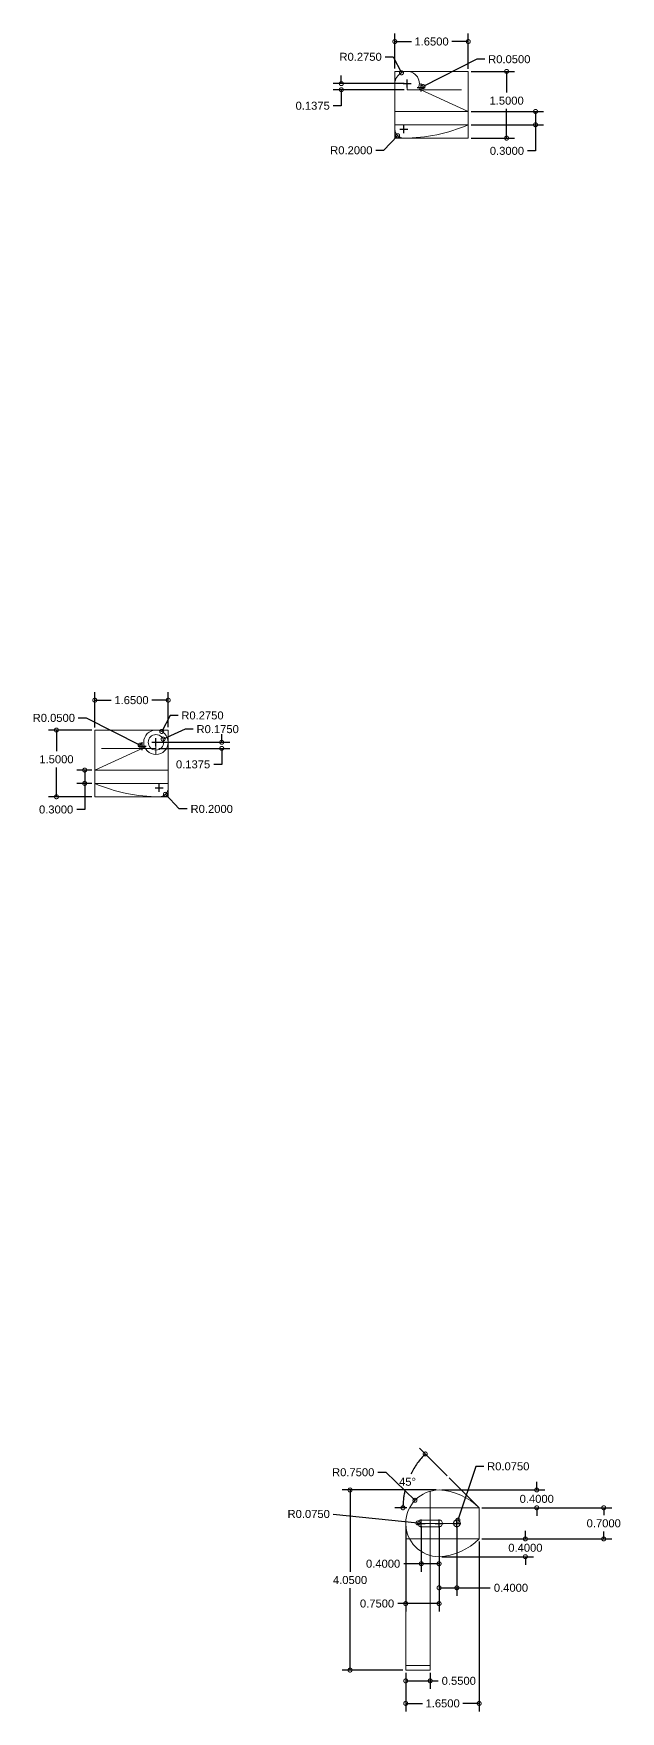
# Model space of a CAD drawing. Header units: centimetres. Extents: x -26 to 72, y -43 to 60.
# Drawn here: x 4.96 to 18.15, y 22.66 to 60.4 of the extents above; entities that cross this region are included whole.
import ezdxf

# ---------------------------------------------------------------- set-up
doc = ezdxf.new("R2010")
doc.units = ezdxf.units.CM
doc.header["$MEASUREMENT"] = 0
doc.linetypes.add('ACAD_ISO02W100', pattern=[15, 12, -3])
for name, color, linetype, lineweight in [('cuerpo', 7, 'Continuous', 15), ('guecos', 90, 'Continuous', 9), ('lineas', 253, 'ACAD_ISO02W100', 15), ('medidas', 30, 'ACAD_ISO02W100', 18), ('sensores', 220, 'ACAD_ISO02W100', 15)]:
    doc.layers.add(name, color=color, linetype=linetype, lineweight=lineweight)
doc.styles.get("Standard").update_dxf_attribs({"font": 'arial.ttf'})
doc.dimstyles.get("Standard").update_dxf_attribs({"dimtxt": 0.18, "dimasz": 0.18, "dimexe": 0.18, "dimexo": 0.0625, "dimgap": 0.09, "dimtad": 0, "dimtih": 1, "dimtoh": 1, "dimdec": 4, "dimzin": 0, "dimdsep": 46, "dimtxsty": 'Standard', "dimblk": 'DOTSMALL', "dimcen": 0.09, "dimadec": 0, "dimazin": 0, "dimtfac": 1, "dimtdec": 4, "dimtofl": 0, "dimtmove": 0, "dimatfit": 3, "dimfxl": 1, "dimtolj": 1, "dimtzin": 0, "dimarcsym": 0})

# ---------------------------------------------------------------- blocks, each defined once
blk = doc.blocks.new('_DotSmall')
at = {"color": 0, "linetype": 'ByBlock', "const_width": 0.5}
blk.add_lwpolyline([(-0.0625, 0, 1), (0.0625, 0, 1)], format="xyb", close=True, dxfattribs=at)
blk = doc.blocks.new('*D32')
at = {"layer": 'Defpoints', "color": 0, "transparency": 16777216}
for p in [(14.975, 27.242), (14.975, 26.542), (17.776, 26.542)]:
    blk.add_point(p, dxfattribs=at)
at = {"layer": 'medidas', "color": 0, "lineweight": -2, "transparency": 16777216}
for p, q in [((15.037, 27.242), (17.956, 27.242)), ((17.776, 27.242), (17.776, 27.074)), ((15.037, 26.542), (17.956, 26.542)), ((17.776, 26.542), (17.776, 26.71))]:
    blk.add_line(p, q, dxfattribs=at)
at = {"layer": 'medidas', "color": 0, "lineweight": -2, "transparency": 16777216, "xscale": 0.18, "yscale": 0.18, "zscale": 0.18}
for p, rotation in [((17.776, 27.242), 90), ((17.776, 26.542), 270)]:
    blk.add_blockref('_DotSmall', p, dxfattribs=dict(at, rotation=rotation))
at = {"layer": 'medidas', "color": 0, "transparency": 16777216, "insert": (17.776, 26.892), "char_height": 0.18, "attachment_point": 5}
blk.add_mtext('\\A1;0.7000', dxfattribs=at)
blk = doc.blocks.new('*D35')
at = {"layer": 'Defpoints', "color": 0, "transparency": 16777216}
for p in [(14.975, 26.542), (13.325, 23.592), (14.975, 22.842)]:
    blk.add_point(p, dxfattribs=at)
at = {"layer": 'medidas', "color": 0, "lineweight": -2, "transparency": 16777216}
for p, q in [((14.975, 26.48), (14.975, 22.662)), ((13.325, 23.53), (13.325, 22.662)), ((13.325, 22.842), (13.7, 22.842)), ((14.975, 22.842), (14.61, 22.842))]:
    blk.add_line(p, q, dxfattribs=at)
at = {"layer": 'medidas', "color": 0, "lineweight": -2, "transparency": 16777216, "xscale": 0.18, "yscale": 0.18, "zscale": 0.18, "rotation": 180}
blk.add_blockref('_DotSmall', (13.325, 22.842), dxfattribs=at)
at = {"layer": 'medidas', "color": 0, "lineweight": -2, "transparency": 16777216, "xscale": 0.18, "yscale": 0.18, "zscale": 0.18}
blk.add_blockref('_DotSmall', (14.975, 22.842), dxfattribs=at)
at = {"layer": 'medidas', "color": 0, "transparency": 16777216, "insert": (14.155, 22.842), "char_height": 0.18, "attachment_point": 5}
blk.add_mtext('\\A1;1.6500', dxfattribs=at)
blk = doc.blocks.new('*D36')
at = {"layer": 'Defpoints', "color": 0, "transparency": 16777216}
for p in [(12.074, 27.642), (14.075, 27.642), (13.325, 23.592)]:
    blk.add_point(p, dxfattribs=at)
at = {"layer": 'medidas', "color": 0, "lineweight": -2, "transparency": 16777216}
for p, q in [((14.012, 27.642), (11.894, 27.642)), ((12.074, 27.642), (12.074, 25.799)), ((12.074, 23.592), (12.074, 25.435)), ((13.262, 23.592), (11.894, 23.592))]:
    blk.add_line(p, q, dxfattribs=at)
at = {"layer": 'medidas', "color": 0, "lineweight": -2, "transparency": 16777216, "xscale": 0.18, "yscale": 0.18, "zscale": 0.18}
for p, rotation in [((12.074, 27.642), 90), ((12.074, 23.592), 270)]:
    blk.add_blockref('_DotSmall', p, dxfattribs=dict(at, rotation=rotation))
at = {"layer": 'medidas', "color": 0, "transparency": 16777216, "insert": (12.074, 25.617), "char_height": 0.18, "attachment_point": 5}
blk.add_mtext('\\A1;4.0500', dxfattribs=at)
blk = doc.blocks.new('*D33')
at = {"layer": 'Defpoints', "color": 0, "transparency": 16777216}
for p in [(14.975, 26.542), (16.015, 26.542), (14.075, 26.142)]:
    blk.add_point(p, dxfattribs=at)
at = {"layer": 'medidas', "color": 0, "lineweight": -2, "transparency": 16777216}
for p, q in [((15.037, 26.542), (16.195, 26.542)), ((16.015, 26.542), (16.015, 26.722)), ((14.137, 26.142), (16.195, 26.142)), ((16.015, 26.142), (16.015, 25.962))]:
    blk.add_line(p, q, dxfattribs=at)
at = {"layer": 'medidas', "color": 0, "lineweight": -2, "transparency": 16777216, "xscale": 0.18, "yscale": 0.18, "zscale": 0.18}
for p, rotation in [((16.015, 26.542), 270), ((16.015, 26.142), 90)]:
    blk.add_blockref('_DotSmall', p, dxfattribs=dict(at, rotation=rotation))
at = {"layer": 'medidas', "color": 0, "transparency": 16777216, "insert": (16.015, 26.342), "char_height": 0.18, "attachment_point": 5}
blk.add_mtext('\\A1;0.4000', dxfattribs=at)
blk = doc.blocks.new('*D34')
at = {"layer": 'Defpoints', "color": 0, "transparency": 16777216}
for p in [(14.075, 27.642), (14.975, 27.242), (16.27, 27.242)]:
    blk.add_point(p, dxfattribs=at)
at = {"layer": 'medidas', "color": 0, "lineweight": -2, "transparency": 16777216}
for p, q in [((14.137, 27.642), (16.45, 27.642)), ((16.27, 27.642), (16.27, 27.822)), ((15.037, 27.242), (16.45, 27.242)), ((16.27, 27.242), (16.27, 27.062))]:
    blk.add_line(p, q, dxfattribs=at)
at = {"layer": 'medidas', "color": 0, "lineweight": -2, "transparency": 16777216, "xscale": 0.18, "yscale": 0.18, "zscale": 0.18}
for p, rotation in [((16.27, 27.642), 270), ((16.27, 27.242), 90)]:
    blk.add_blockref('_DotSmall', p, dxfattribs=dict(at, rotation=rotation))
at = {"layer": 'medidas', "color": 0, "transparency": 16777216, "insert": (16.27, 27.442), "char_height": 0.18, "attachment_point": 5}
blk.add_mtext('\\A1;0.4000', dxfattribs=at)
blk = doc.blocks.new('*D37')
at = {"layer": 'Defpoints', "color": 0, "transparency": 16777216}
for p in [(13.533, 27.41), (14.075, 26.892)]:
    blk.add_point(p, dxfattribs=at)
at = {"layer": 'medidas', "color": 0, "lineweight": -2, "transparency": 16777216}
for p, q in [((12.695, 28.04), (12.875, 28.04)), ((12.875, 28.04), (13.533, 27.41)), ((13.985, 26.892), (14.165, 26.892)), ((14.075, 26.802), (14.075, 26.982))]:
    blk.add_line(p, q, dxfattribs=at)
at = {"layer": 'medidas', "color": 0, "lineweight": -2, "transparency": 16777216, "xscale": 0.18, "yscale": 0.18, "zscale": 0.18, "rotation": 316.2836446985887}
blk.add_blockref('_DotSmall', (13.533, 27.41), dxfattribs=at)
at = {"layer": 'medidas', "color": 0, "transparency": 16777216, "insert": (12.145, 28.04), "char_height": 0.18, "attachment_point": 5}
blk.add_mtext('\\A1;R0.7500', dxfattribs=at)
blk = doc.blocks.new('*D38')
at = {"layer": 'Defpoints', "color": 0, "transparency": 16777216}
for p in [(13.325, 23.592), (13.875, 23.592), (13.875, 23.35)]:
    blk.add_point(p, dxfattribs=at)
at = {"layer": 'medidas', "color": 0, "lineweight": -2, "transparency": 16777216}
for p, q in [((13.325, 23.53), (13.325, 23.17)), ((13.875, 23.53), (13.875, 23.17)), ((13.325, 23.35), (13.875, 23.35)), ((13.875, 23.35), (14.055, 23.35))]:
    blk.add_line(p, q, dxfattribs=at)
at = {"layer": 'medidas', "color": 0, "lineweight": -2, "transparency": 16777216, "xscale": 0.18, "yscale": 0.18, "zscale": 0.18, "rotation": 180}
blk.add_blockref('_DotSmall', (13.325, 23.35), dxfattribs=at)
at = {"layer": 'medidas', "color": 0, "lineweight": -2, "transparency": 16777216, "xscale": 0.18, "yscale": 0.18, "zscale": 0.18}
blk.add_blockref('_DotSmall', (13.875, 23.35), dxfattribs=at)
at = {"layer": 'medidas', "color": 0, "transparency": 16777216, "insert": (14.518, 23.35), "char_height": 0.18, "attachment_point": 5}
blk.add_mtext('\\A1;0.5500', dxfattribs=at)
blk = doc.blocks.new('*D39')
at = {"layer": 'Defpoints', "color": 0, "transparency": 16777216}
for p in [(13.325, 26.892), (14.075, 26.892), (13.325, 25.088)]:
    blk.add_point(p, dxfattribs=at)
at = {"layer": 'medidas', "color": 0, "lineweight": -2, "transparency": 16777216}
for p, q in [((13.325, 26.83), (13.325, 24.908)), ((14.075, 26.83), (14.075, 24.908)), ((13.325, 25.088), (13.145, 25.088)), ((14.075, 25.088), (13.325, 25.088))]:
    blk.add_line(p, q, dxfattribs=at)
at = {"layer": 'medidas', "color": 0, "lineweight": -2, "transparency": 16777216, "xscale": 0.18, "yscale": 0.18, "zscale": 0.18, "rotation": 180}
blk.add_blockref('_DotSmall', (13.325, 25.088), dxfattribs=at)
at = {"layer": 'medidas', "color": 0, "lineweight": -2, "transparency": 16777216, "xscale": 0.18, "yscale": 0.18, "zscale": 0.18}
blk.add_blockref('_DotSmall', (14.075, 25.088), dxfattribs=at)
at = {"layer": 'medidas', "color": 0, "transparency": 16777216, "insert": (12.681, 25.088), "char_height": 0.18, "attachment_point": 5}
blk.add_mtext('\\A1;0.7500', dxfattribs=at)
blk = doc.blocks.new('*D40')
at = {"layer": 'Defpoints', "color": 0, "transparency": 16777216}
for p in [(13.492, 28.098), (14.299, 27.918), (13.411, 27.242), (14.975, 27.242), (14.975, 27.242)]:
    blk.add_point(p, dxfattribs=at)
at = {"layer": 'medidas', "color": 0, "lineweight": -2, "transparency": 16777216}
for p, q in [((14.254, 27.962), (13.637, 28.58)), ((13.349, 27.242), (13.083, 27.242))]:
    blk.add_line(p, q, dxfattribs=at)
for start, end in [(135, 153.4354), (166.4038, 180)]:
    blk.add_arc((14.975, 27.242), 1.712, start, end, dxfattribs=at)
at = {"layer": 'medidas', "color": 0, "lineweight": -2, "transparency": 16777216, "xscale": 0.18, "yscale": 0.18, "zscale": 0.18}
for p, rotation in [((13.764, 28.452), 45.00000000000009), ((13.263, 27.242), 269.9999999999997)]:
    blk.add_blockref('_DotSmall', p, dxfattribs=dict(at, rotation=rotation))
at = {"layer": 'medidas', "color": 0, "transparency": 16777216, "insert": (13.366, 27.826), "char_height": 0.18, "attachment_point": 5}
blk.add_mtext('\\A1;45°', dxfattribs=at)
blk = doc.blocks.new('*D43')
at = {"layer": 'Defpoints', "color": 0, "transparency": 16777216}
for p in [(14.075, 26.892), (14.475, 26.892), (14.075, 25.442)]:
    blk.add_point(p, dxfattribs=at)
at = {"layer": 'medidas', "color": 0, "lineweight": -2, "transparency": 16777216}
for p, q in [((14.075, 26.83), (14.075, 25.262)), ((14.475, 26.83), (14.475, 25.262)), ((14.075, 25.442), (14.475, 25.442)), ((14.475, 25.442), (15.227, 25.442))]:
    blk.add_line(p, q, dxfattribs=at)
at = {"layer": 'medidas', "color": 0, "lineweight": -2, "transparency": 16777216, "xscale": 0.18, "yscale": 0.18, "zscale": 0.18, "rotation": 180}
blk.add_blockref('_DotSmall', (14.075, 25.442), dxfattribs=at)
at = {"layer": 'medidas', "color": 0, "lineweight": -2, "transparency": 16777216, "xscale": 0.18, "yscale": 0.18, "zscale": 0.18}
blk.add_blockref('_DotSmall', (14.475, 25.442), dxfattribs=at)
at = {"layer": 'medidas', "color": 0, "transparency": 16777216, "insert": (15.691, 25.442), "char_height": 0.18, "attachment_point": 5}
blk.add_mtext('\\A1;0.4000', dxfattribs=at)
blk = doc.blocks.new('*D42')
at = {"layer": 'Defpoints', "color": 0, "transparency": 16777216}
for p in [(14.475, 26.892), (14.498, 26.963)]:
    blk.add_point(p, dxfattribs=at)
at = {"layer": 'medidas', "color": 0, "lineweight": -2, "transparency": 16777216}
for p, q in [((14.901, 28.174), (14.498, 26.963)), ((15.081, 28.174), (14.901, 28.174)), ((14.385, 26.892), (14.565, 26.892)), ((14.475, 26.802), (14.475, 26.982))]:
    blk.add_line(p, q, dxfattribs=at)
at = {"layer": 'medidas', "color": 0, "lineweight": -2, "transparency": 16777216, "xscale": 0.18, "yscale": 0.18, "zscale": 0.18, "rotation": 251.6090591622735}
blk.add_blockref('_DotSmall', (14.498, 26.963), dxfattribs=at)
at = {"layer": 'medidas', "color": 0, "transparency": 16777216, "insert": (15.63, 28.174), "char_height": 0.18, "attachment_point": 5}
blk.add_mtext('\\A1;R0.0750', dxfattribs=at)
blk = doc.blocks.new('*D41')
at = {"layer": 'Defpoints', "color": 0, "transparency": 16777216}
for p in [(13.675, 26.892), (14.075, 26.892), (13.675, 25.983)]:
    blk.add_point(p, dxfattribs=at)
at = {"layer": 'medidas', "color": 0, "lineweight": -2, "transparency": 16777216}
for p, q in [((13.675, 26.83), (13.675, 25.803)), ((14.075, 26.83), (14.075, 25.803)), ((13.675, 25.983), (13.28, 25.983)), ((14.075, 25.983), (13.675, 25.983))]:
    blk.add_line(p, q, dxfattribs=at)
at = {"layer": 'medidas', "color": 0, "lineweight": -2, "transparency": 16777216, "xscale": 0.18, "yscale": 0.18, "zscale": 0.18, "rotation": 180}
blk.add_blockref('_DotSmall', (13.675, 25.983), dxfattribs=at)
at = {"layer": 'medidas', "color": 0, "lineweight": -2, "transparency": 16777216, "xscale": 0.18, "yscale": 0.18, "zscale": 0.18}
blk.add_blockref('_DotSmall', (14.075, 25.983), dxfattribs=at)
at = {"layer": 'medidas', "color": 0, "transparency": 16777216, "insert": (12.817, 25.983), "char_height": 0.18, "attachment_point": 5}
blk.add_mtext('\\A1;0.4000', dxfattribs=at)
blk = doc.blocks.new('*D44')
at = {"layer": 'Defpoints', "color": 0, "transparency": 16777216}
for p in [(13.6, 26.9), (13.675, 26.892)]:
    blk.add_point(p, dxfattribs=at)
at = {"layer": 'medidas', "color": 0, "lineweight": -2, "transparency": 16777216}
for p, q in [((11.694, 27.102), (13.6, 26.9)), ((13.585, 26.892), (13.765, 26.892)), ((13.675, 26.802), (13.675, 26.982))]:
    blk.add_line(p, q, dxfattribs=at)
at = {"layer": 'medidas', "color": 0, "lineweight": -2, "transparency": 16777216, "xscale": 0.18, "yscale": 0.18, "zscale": 0.18, "rotation": 353.9423085353604}
blk.add_blockref('_DotSmall', (13.6, 26.9), dxfattribs=at)
at = {"layer": 'medidas', "color": 0, "transparency": 16777216, "insert": (11.145, 27.102), "char_height": 0.18, "attachment_point": 5}
blk.add_mtext('\\A1;R0.0750', dxfattribs=at)
blk = doc.blocks.new('*D199')
at = {"layer": 'Defpoints', "color": 0, "transparency": 16777216}
for p in [(7.354, 44.392), (7.399, 44.37)]:
    blk.add_point(p, dxfattribs=at)
at = {"layer": 'medidas', "color": 0, "lineweight": -2, "transparency": 16777216}
for p, q in [((5.965, 45.005), (6.145, 45.005)), ((6.145, 45.005), (7.354, 44.392)), ((7.309, 44.37), (7.489, 44.37)), ((7.399, 44.28), (7.399, 44.46))]:
    blk.add_line(p, q, dxfattribs=at)
blk.add_arc((7.399, 44.37), 0.05, 87.2382, 153.1119, dxfattribs=at)
at = {"layer": 'medidas', "color": 0, "lineweight": -2, "transparency": 16777216, "xscale": 0.18, "yscale": 0.18, "zscale": 0.18, "rotation": 333.1118925559971}
blk.add_blockref('_DotSmall', (7.354, 44.392), dxfattribs=at)
at = {"layer": 'medidas', "color": 0, "transparency": 16777216, "insert": (5.416, 45.005), "char_height": 0.18, "attachment_point": 5}
blk.add_mtext('\\A1;R0.0500', dxfattribs=at)
blk = doc.blocks.new('*D200')
at = {"layer": 'Defpoints', "color": 0, "transparency": 16777216}
for p in [(7.84, 44.701), (7.712, 44.457)]:
    blk.add_point(p, dxfattribs=at)
at = {"layer": 'medidas', "color": 0, "lineweight": -2, "transparency": 16777216}
for p, q in [((8.028, 45.06), (7.84, 44.701)), ((8.208, 45.06), (8.028, 45.06)), ((7.712, 44.367), (7.712, 44.547)), ((7.622, 44.457), (7.802, 44.457))]:
    blk.add_line(p, q, dxfattribs=at)
at = {"layer": 'medidas', "color": 0, "lineweight": -2, "transparency": 16777216, "xscale": 0.18, "yscale": 0.18, "zscale": 0.18, "rotation": 242.3369434540744}
blk.add_blockref('_DotSmall', (7.84, 44.701), dxfattribs=at)
at = {"layer": 'medidas', "color": 0, "transparency": 16777216, "insert": (8.757, 45.06), "char_height": 0.18, "attachment_point": 5}
blk.add_mtext('\\A1;R0.2750', dxfattribs=at)
blk = doc.blocks.new('*D201')
at = {"layer": 'Defpoints', "color": 0, "transparency": 16777216}
for p in [(7.872, 44.529), (7.712, 44.457)]:
    blk.add_point(p, dxfattribs=at)
at = {"layer": 'medidas', "color": 0, "lineweight": -2, "transparency": 16777216}
for p, q in [((7.712, 44.367), (7.712, 44.547)), ((8.37, 44.752), (7.872, 44.529)), ((8.55, 44.752), (8.37, 44.752)), ((7.622, 44.457), (7.802, 44.457))]:
    blk.add_line(p, q, dxfattribs=at)
at = {"layer": 'medidas', "color": 0, "lineweight": -2, "transparency": 16777216, "xscale": 0.18, "yscale": 0.18, "zscale": 0.18, "rotation": 204.1128026746228}
blk.add_blockref('_DotSmall', (7.872, 44.529), dxfattribs=at)
at = {"layer": 'medidas', "color": 0, "transparency": 16777216, "insert": (9.099, 44.752), "char_height": 0.18, "attachment_point": 5}
blk.add_mtext('\\A1;R0.1750', dxfattribs=at)
blk = doc.blocks.new('*D202')
at = {"layer": 'Defpoints', "color": 0, "transparency": 16777216}
for p in [(7.987, 45.404), (6.337, 44.73), (7.987, 44.732)]:
    blk.add_point(p, dxfattribs=at)
at = {"layer": 'medidas', "color": 0, "lineweight": -2, "transparency": 16777216}
for p, q in [((6.337, 44.792), (6.337, 45.584)), ((6.337, 45.404), (6.707, 45.404)), ((7.987, 45.404), (7.617, 45.404)), ((7.987, 44.795), (7.987, 45.584))]:
    blk.add_line(p, q, dxfattribs=at)
at = {"layer": 'medidas', "color": 0, "lineweight": -2, "transparency": 16777216, "xscale": 0.18, "yscale": 0.18, "zscale": 0.18, "rotation": 180}
blk.add_blockref('_DotSmall', (6.337, 45.404), dxfattribs=at)
at = {"layer": 'medidas', "color": 0, "lineweight": -2, "transparency": 16777216, "xscale": 0.18, "yscale": 0.18, "zscale": 0.18}
blk.add_blockref('_DotSmall', (7.987, 45.404), dxfattribs=at)
at = {"layer": 'medidas', "color": 0, "transparency": 16777216, "insert": (7.162, 45.404), "char_height": 0.18, "attachment_point": 5}
blk.add_mtext('\\A1;1.6500', dxfattribs=at)
blk = doc.blocks.new('*D203')
at = {"layer": 'Defpoints', "color": 0, "transparency": 16777216}
for p in [(6.337, 44.732), (5.475, 43.232), (6.337, 43.232)]:
    blk.add_point(p, dxfattribs=at)
at = {"layer": 'medidas', "color": 0, "lineweight": -2, "transparency": 16777216}
for p, q in [((6.274, 44.732), (5.295, 44.732)), ((5.475, 44.732), (5.475, 44.256)), ((5.475, 43.232), (5.475, 43.892)), ((6.274, 43.232), (5.295, 43.232))]:
    blk.add_line(p, q, dxfattribs=at)
at = {"layer": 'medidas', "color": 0, "lineweight": -2, "transparency": 16777216, "xscale": 0.18, "yscale": 0.18, "zscale": 0.18}
for p, rotation in [((5.475, 44.732), 90), ((5.475, 43.232), 270)]:
    blk.add_blockref('_DotSmall', p, dxfattribs=dict(at, rotation=rotation))
at = {"layer": 'medidas', "color": 0, "transparency": 16777216, "insert": (5.475, 44.074), "char_height": 0.18, "attachment_point": 5}
blk.add_mtext('\\A1;1.5000', dxfattribs=at)
blk = doc.blocks.new('*D204')
at = {"layer": 'Defpoints', "color": 0, "transparency": 16777216}
for p in [(6.337, 43.832), (6.111, 43.532), (6.337, 43.532)]:
    blk.add_point(p, dxfattribs=at)
at = {"layer": 'medidas', "color": 0, "lineweight": -2, "transparency": 16777216}
for p, q in [((6.274, 43.832), (5.931, 43.832)), ((6.111, 43.832), (6.111, 43.532)), ((6.274, 43.532), (5.931, 43.532)), ((6.111, 43.532), (6.111, 42.945)), ((6.111, 42.945), (5.931, 42.945))]:
    blk.add_line(p, q, dxfattribs=at)
at = {"layer": 'medidas', "color": 0, "lineweight": -2, "transparency": 16777216, "xscale": 0.18, "yscale": 0.18, "zscale": 0.18}
for p, rotation in [((6.111, 43.832), 90), ((6.111, 43.532), 270)]:
    blk.add_blockref('_DotSmall', p, dxfattribs=dict(at, rotation=rotation))
at = {"layer": 'medidas', "color": 0, "transparency": 16777216, "insert": (5.468, 42.945), "char_height": 0.18, "attachment_point": 5}
blk.add_mtext('\\A1;0.3000', dxfattribs=at)
blk = doc.blocks.new('*D205')
at = {"layer": 'Defpoints', "color": 0, "transparency": 16777216}
for p in [(7.787, 43.432), (7.924, 43.287)]:
    blk.add_point(p, dxfattribs=at)
at = {"layer": 'medidas', "color": 0, "lineweight": -2, "transparency": 16777216}
for p, q in [((7.697, 43.432), (7.877, 43.432)), ((7.787, 43.342), (7.787, 43.522)), ((8.236, 42.957), (7.924, 43.287)), ((8.416, 42.957), (8.236, 42.957))]:
    blk.add_line(p, q, dxfattribs=at)
at = {"layer": 'medidas', "color": 0, "lineweight": -2, "transparency": 16777216, "xscale": 0.18, "yscale": 0.18, "zscale": 0.18, "rotation": 133.3858375131174}
blk.add_blockref('_DotSmall', (7.924, 43.287), dxfattribs=at)
at = {"layer": 'medidas', "color": 0, "transparency": 16777216, "insert": (8.965, 42.957), "char_height": 0.18, "attachment_point": 5}
blk.add_mtext('\\A1;R0.2000', dxfattribs=at)
blk = doc.blocks.new('*D206')
at = {"layer": 'Defpoints', "color": 0, "transparency": 16777216}
for p in [(7.712, 44.457), (7.712, 44.32), (9.19, 44.32)]:
    blk.add_point(p, dxfattribs=at)
at = {"layer": 'medidas', "color": 0, "lineweight": -2, "transparency": 16777216}
for p, q in [((9.19, 44.457), (9.19, 44.637)), ((7.774, 44.457), (9.37, 44.457)), ((7.774, 44.32), (9.37, 44.32)), ((9.19, 44.32), (9.19, 43.96)), ((9.19, 43.96), (9.01, 43.96))]:
    blk.add_line(p, q, dxfattribs=at)
at = {"layer": 'medidas', "color": 0, "lineweight": -2, "transparency": 16777216, "xscale": 0.18, "yscale": 0.18, "zscale": 0.18}
for p, rotation in [((9.19, 44.457), 270), ((9.19, 44.32), 90)]:
    blk.add_blockref('_DotSmall', p, dxfattribs=dict(at, rotation=rotation))
at = {"layer": 'medidas', "color": 0, "transparency": 16777216, "insert": (8.546, 43.96), "char_height": 0.18, "attachment_point": 5}
blk.add_mtext('\\A1;0.1375', dxfattribs=at)
blk = doc.blocks.new('*D238')
at = {"layer": 'Defpoints', "color": 0, "transparency": 16777216}
for p in [(13.669, 59.182), (13.714, 59.204)]:
    blk.add_point(p, dxfattribs=at)
at = {"layer": 'medidas', "color": 0, "lineweight": -2, "transparency": 16777216}
for p, q in [((14.923, 59.818), (13.714, 59.204)), ((15.103, 59.818), (14.923, 59.818)), ((13.669, 59.092), (13.669, 59.272)), ((13.579, 59.182), (13.759, 59.182))]:
    blk.add_line(p, q, dxfattribs=at)
blk.add_arc((13.669, 59.182), 0.05, 26.8881, 92.7618, dxfattribs=at)
at = {"layer": 'medidas', "color": 0, "lineweight": -2, "transparency": 16777216, "xscale": 0.18, "yscale": 0.18, "zscale": 0.18, "rotation": 206.8881074439711}
blk.add_blockref('_DotSmall', (13.714, 59.204), dxfattribs=at)
at = {"layer": 'medidas', "color": 0, "transparency": 16777216, "insert": (15.653, 59.818), "char_height": 0.18, "attachment_point": 5}
blk.add_mtext('\\A1;R0.0500', dxfattribs=at)
blk = doc.blocks.new('*D239')
at = {"layer": 'Defpoints', "color": 0, "transparency": 16777216}
for p in [(13.229, 59.513), (13.356, 59.269)]:
    blk.add_point(p, dxfattribs=at)
at = {"layer": 'medidas', "color": 0, "lineweight": -2, "transparency": 16777216}
for p, q in [((12.861, 59.872), (13.041, 59.872)), ((13.041, 59.872), (13.229, 59.513)), ((13.266, 59.269), (13.446, 59.269)), ((13.356, 59.179), (13.356, 59.359))]:
    blk.add_line(p, q, dxfattribs=at)
at = {"layer": 'medidas', "color": 0, "lineweight": -2, "transparency": 16777216, "xscale": 0.18, "yscale": 0.18, "zscale": 0.18, "rotation": 297.6630565459288}
blk.add_blockref('_DotSmall', (13.229, 59.513), dxfattribs=at)
at = {"layer": 'medidas', "color": 0, "transparency": 16777216, "insert": (12.311, 59.872), "char_height": 0.18, "attachment_point": 5}
blk.add_mtext('\\A1;R0.2750', dxfattribs=at)
blk = doc.blocks.new('*D240')
at = {"layer": 'Defpoints', "color": 0, "transparency": 16777216}
for p in [(13.081, 60.216), (13.081, 59.544), (14.731, 59.542)]:
    blk.add_point(p, dxfattribs=at)
at = {"layer": 'medidas', "color": 0, "lineweight": -2, "transparency": 16777216}
for p, q in [((13.081, 59.607), (13.081, 60.396)), ((14.731, 59.604), (14.731, 60.396)), ((13.081, 60.216), (13.452, 60.216)), ((14.731, 60.216), (14.361, 60.216))]:
    blk.add_line(p, q, dxfattribs=at)
at = {"layer": 'medidas', "color": 0, "lineweight": -2, "transparency": 16777216, "xscale": 0.18, "yscale": 0.18, "zscale": 0.18, "rotation": 180}
blk.add_blockref('_DotSmall', (13.081, 60.216), dxfattribs=at)
at = {"layer": 'medidas', "color": 0, "lineweight": -2, "transparency": 16777216, "xscale": 0.18, "yscale": 0.18, "zscale": 0.18}
blk.add_blockref('_DotSmall', (14.731, 60.216), dxfattribs=at)
at = {"layer": 'medidas', "color": 0, "transparency": 16777216, "insert": (13.906, 60.216), "char_height": 0.18, "attachment_point": 5}
blk.add_mtext('\\A1;1.6500', dxfattribs=at)
blk = doc.blocks.new('*D241')
at = {"layer": 'Defpoints', "color": 0, "transparency": 16777216}
for p in [(14.731, 59.544), (14.731, 58.044), (15.593, 58.044)]:
    blk.add_point(p, dxfattribs=at)
at = {"layer": 'medidas', "color": 0, "lineweight": -2, "transparency": 16777216}
for p, q in [((14.794, 59.544), (15.773, 59.544)), ((15.593, 59.544), (15.593, 59.068)), ((15.593, 58.044), (15.593, 58.704)), ((14.794, 58.044), (15.773, 58.044))]:
    blk.add_line(p, q, dxfattribs=at)
at = {"layer": 'medidas', "color": 0, "lineweight": -2, "transparency": 16777216, "xscale": 0.18, "yscale": 0.18, "zscale": 0.18}
for p, rotation in [((15.593, 59.544), 90), ((15.593, 58.044), 270)]:
    blk.add_blockref('_DotSmall', p, dxfattribs=dict(at, rotation=rotation))
at = {"layer": 'medidas', "color": 0, "transparency": 16777216, "insert": (15.593, 58.886), "char_height": 0.18, "attachment_point": 5}
blk.add_mtext('\\A1;1.5000', dxfattribs=at)
blk = doc.blocks.new('*D242')
at = {"layer": 'Defpoints', "color": 0, "transparency": 16777216}
for p in [(14.731, 58.644), (14.731, 58.344), (16.244, 58.344)]:
    blk.add_point(p, dxfattribs=at)
at = {"layer": 'medidas', "color": 0, "lineweight": -2, "transparency": 16777216}
for p, q in [((14.794, 58.644), (16.424, 58.644)), ((16.244, 58.644), (16.244, 58.344)), ((14.794, 58.344), (16.424, 58.344)), ((16.244, 58.344), (16.244, 57.757)), ((16.244, 57.757), (16.064, 57.757))]:
    blk.add_line(p, q, dxfattribs=at)
at = {"layer": 'medidas', "color": 0, "lineweight": -2, "transparency": 16777216, "xscale": 0.18, "yscale": 0.18, "zscale": 0.18}
for p, rotation in [((16.244, 58.644), 90), ((16.244, 58.344), 270)]:
    blk.add_blockref('_DotSmall', p, dxfattribs=dict(at, rotation=rotation))
at = {"layer": 'medidas', "color": 0, "transparency": 16777216, "insert": (15.6, 57.757), "char_height": 0.18, "attachment_point": 5}
blk.add_mtext('\\A1;0.3000', dxfattribs=at)
blk = doc.blocks.new('*D243')
at = {"layer": 'Defpoints', "color": 0, "transparency": 16777216}
for p in [(13.281, 58.244), (13.144, 58.099)]:
    blk.add_point(p, dxfattribs=at)
at = {"layer": 'medidas', "color": 0, "lineweight": -2, "transparency": 16777216}
for p, q in [((13.191, 58.244), (13.371, 58.244)), ((13.281, 58.154), (13.281, 58.334)), ((12.653, 57.77), (12.833, 57.77)), ((12.833, 57.77), (13.144, 58.099))]:
    blk.add_line(p, q, dxfattribs=at)
at = {"layer": 'medidas', "color": 0, "lineweight": -2, "transparency": 16777216, "xscale": 0.18, "yscale": 0.18, "zscale": 0.18, "rotation": 46.61416248687902}
blk.add_blockref('_DotSmall', (13.144, 58.099), dxfattribs=at)
at = {"layer": 'medidas', "color": 0, "transparency": 16777216, "insert": (12.103, 57.77), "char_height": 0.18, "attachment_point": 5}
blk.add_mtext('\\A1;R0.2000', dxfattribs=at)
blk = doc.blocks.new('*D244')
at = {"layer": 'Defpoints', "color": 0, "transparency": 16777216}
for p in [(13.356, 59.269), (11.878, 59.132), (13.356, 59.132)]:
    blk.add_point(p, dxfattribs=at)
at = {"layer": 'medidas', "color": 0, "lineweight": -2, "transparency": 16777216}
for p, q in [((13.294, 59.269), (11.698, 59.269)), ((11.878, 59.269), (11.878, 59.449)), ((13.294, 59.132), (11.698, 59.132)), ((11.878, 59.132), (11.878, 58.772)), ((11.878, 58.772), (11.698, 58.772))]:
    blk.add_line(p, q, dxfattribs=at)
at = {"layer": 'medidas', "color": 0, "lineweight": -2, "transparency": 16777216, "xscale": 0.18, "yscale": 0.18, "zscale": 0.18}
for p, rotation in [((11.878, 59.269), 270), ((11.878, 59.132), 90)]:
    blk.add_blockref('_DotSmall', p, dxfattribs=dict(at, rotation=rotation))
at = {"layer": 'medidas', "color": 0, "transparency": 16777216, "insert": (11.234, 58.772), "char_height": 0.18, "attachment_point": 5}
blk.add_mtext('\\A1;0.1375', dxfattribs=at)

msp = doc.modelspace()

# ---------------------------------------------------------------- linework, layer by layer
at = {"layer": 'cuerpo'}
for p, q in [((13.08136, 58.24428), (13.08136, 59.26928)), ((14.73136, 58.64428), (13.64867, 59.13626)), ((14.73136, 58.34428), (14.73136, 58.64428)), ((6.33691, 43.83207), (7.41959, 44.32405)), ((7.98691, 43.43207), (7.98691, 44.45707)), ((6.33691, 43.53207), (6.33691, 43.83207)), ((14.97472, 26.54212), (14.97472, 27.24212)), ((13.32472, 26.89212), (13.32472, 23.59212)), ((13.87472, 26.16928), (13.87472, 23.69212)), ((13.32472, 23.69212), (13.87472, 23.69212)), ((13.32472, 23.59212), (13.87472, 23.59212)), ((13.87472, 23.59212), (13.87472, 23.69212))]:
    msp.add_line(p, q, dxfattribs=at)
for radius in [0.275, 0.175]:
    msp.add_circle((7.71191, 44.45707), radius, dxfattribs=at)
for centre, radius, start, end in [((13.35636, 59.26928), 0.275, 344.381502, 180), ((13.66936, 59.18178), 0.05, 164.381502, 245.562641), ((13.28136, 58.24428), 0.2, 180, 270), ((13.28136, 61.69845), 3.65417, 270, 293.378738), ((7.39891, 44.36957), 0.05, 294.437359, 15.618498), ((7.78691, 46.88624), 3.65417, 246.621262, 270), ((7.78691, 43.43207), 0.2, 270, 0), ((14.07472, 26.89212), 0.75, 90, 270), ((14.00089, 26.2635), 1.38059, 45.140487, 86.934535), ((14.00089, 27.52074), 1.38059, 273.065465, 314.859513)]:
    msp.add_arc(centre, radius, start, end, dxfattribs=at)
at = {"layer": 'guecos'}
for p, q in [((14.07472, 26.96712), (13.67472, 26.96712)), ((14.07472, 26.81712), (13.67472, 26.81712))]:
    msp.add_line(p, q, dxfattribs=at)
for centre, start, end in [((13.67472, 26.89212), 90, 270), ((14.07472, 26.89212), 270, 90)]:
    msp.add_arc(centre, 0.075, start, end, dxfattribs=at)
at = {"layer": 'lineas'}
for p, q in [((13.08136, 58.04428), (13.08136, 59.54428)), ((13.08136, 59.54428), (14.73136, 59.54428)), ((13.35636, 59.26928), (13.35636, 59.13178)), ((14.73136, 59.54428), (14.73136, 58.04428)), ((13.35636, 59.13178), (14.58136, 59.13178)), ((14.73136, 58.64428), (13.08136, 58.64428)), ((14.73136, 58.34428), (13.08136, 58.34428)), ((14.73136, 58.04428), (13.08136, 58.04428)), ((7.98691, 44.73207), (6.33691, 44.73207)), ((6.33691, 44.73207), (6.33691, 43.23207)), ((7.98691, 43.23207), (7.98691, 44.73207)), ((7.71191, 44.31957), (6.48691, 44.31957)), ((7.71191, 44.45707), (7.71191, 44.18207)), ((6.33691, 43.83207), (7.98691, 43.83207)), ((6.33691, 43.53207), (7.98691, 43.53207)), ((6.33691, 43.23207), (7.98691, 43.23207)), ((13.87472, 27.24212), (13.87472, 27.61496)), ((14.97472, 27.24212), (14.2986, 27.91824)), ((14.97472, 27.24212), (13.41139, 27.24212)), ((13.87472, 26.54212), (13.87472, 27.24212)), ((14.07472, 26.89212), (13.67472, 26.89212)), ((14.07472, 26.89212), (14.47472, 26.89212)), ((14.97472, 26.54212), (13.32472, 26.54212)), ((13.87472, 26.16928), (13.87472, 26.54212))]:
    msp.add_line(p, q, dxfattribs=at)
at = {"layer": 'sensores'}
msp.add_circle((14.47472, 26.89212), 0.075, dxfattribs=at)

# ---------------------------------------------------------------- dimensions: what is measured, and where the dimension line sits
at = {"layer": 'medidas'}
for base, p1, p2, angle, picture, middle in [((13.08136, 60.21579), (14.73136, 59.54198), (13.08136, 59.54428), 180, '*D240', (13.90636, 60.21579)), ((11.87808, 59.13178), (13.35636, 59.26928), (13.35636, 59.13178), 90, '*D244', (11.23377, 58.77178)), ((9.19019, 44.31957), (7.71191, 44.45707), (7.71191, 44.31957), 90, '*D206', (8.54588, 43.95957)), ((16.26985, 27.24212), (14.07472, 27.64212), (14.97472, 27.24212), 90, '*D34', (16.26985, 27.44212)), ((17.77606, 26.54212), (14.97472, 27.24212), (14.97472, 26.54212), 90, '*D32', (17.77606, 26.89212)), ((16.01525, 26.54212), (14.07472, 26.14212), (14.97472, 26.54212), 90, '*D33', (16.01525, 26.34212)), ((13.87472, 23.34957), (13.32472, 23.59212), (13.87472, 23.59212), 180, '*D38', (14.51804, 23.34957))]:
    dim = msp.add_linear_dim(base=base, p1=p1, p2=p2, angle=angle, dimstyle='Standard', dxfattribs=at)
    dim.commit()
    dim.dimension.update_dxf_attribs({"geometry": picture, "text_midpoint": middle})
for center, mpoint, picture, middle in [((13.35636, 59.26928), (13.22868, 59.51285), '*D239', (12.31109, 59.87177)), ((13.66936, 59.18178), (13.71395, 59.2044), '*D238', (15.65263, 59.81755)), ((13.28136, 58.24428), (13.14398, 58.09893), '*D243', (12.10318, 57.76954)), ((7.39891, 44.36957), (7.35431, 44.39218), '*D199', (5.41564, 45.00534)), ((7.71191, 44.45707), (7.83958, 44.70064), '*D200', (8.75718, 45.05956)), ((7.71191, 44.45707), (7.87164, 44.52857), '*D201', (9.0994, 44.75161)), ((7.78691, 43.43207), (7.92429, 43.28672), '*D205', (8.96508, 42.95733)), ((14.07472, 26.89212), (13.53264, 27.41044), '*D37', (12.14515, 28.03962)), ((14.47472, 26.89212), (14.49838, 26.96329), '*D42', (15.63031, 28.17382)), ((13.67472, 26.89212), (13.60014, 26.90003), '*D44', (11.69413, 27.1023))]:
    dim = msp.add_radius_dim(center=center, mpoint=mpoint, dimstyle='Standard', dxfattribs=at)
    dim.commit()
    dim.dimension.update_dxf_attribs({"geometry": picture, "text_midpoint": middle, "dimtype": 164})
for base, p1, p2, angle, picture, middle in [((15.59318, 58.04428), (14.73136, 59.54428), (14.73136, 58.04428), 90, '*D241', (15.59318, 58.88619)), ((16.24372, 58.34428), (14.73136, 58.64428), (14.73136, 58.34428), 90, '*D242', (15.6004, 57.75693)), ((5.47508, 43.23207), (6.33691, 44.73207), (6.33691, 43.23207), 90, '*D203', (5.47508, 44.07398)), ((6.11119, 43.53207), (6.33691, 43.83207), (6.33691, 43.53207), 90, '*D204', (5.46787, 42.94472)), ((12.07413, 27.64212), (13.32472, 23.59212), (14.07472, 27.64212), 90, '*D36', (12.07413, 25.61712)), ((13.32472, 25.08808), (14.07472, 26.89212), (13.32472, 26.89212), 180, '*D39', (12.68139, 25.08808)), ((13.67472, 25.98321), (14.07472, 26.89212), (13.67472, 26.89212), 180, '*D41', (12.81662, 25.98321)), ((14.07472, 25.44238), (14.47472, 26.89212), (14.07472, 26.89212), 180, '*D43', (15.69052, 25.44238)), ((14.97472, 22.84187), (13.32472, 23.59212), (14.97472, 26.54212), 180, '*D35', (14.15512, 22.84187))]:
    dim = msp.add_linear_dim(base=base, p1=p1, p2=p2, angle=angle, dimstyle='Standard', dxfattribs=at)
    dim.commit()
    dim.dimension.update_dxf_attribs({"geometry": picture, "text_midpoint": middle, "dimtype": 160})
dim = msp.add_linear_dim(base=(7.98691, 45.40358), p1=(6.33691, 44.72977), p2=(7.98691, 44.73207), dimstyle='Standard', dxfattribs=at)
dim.commit()
dim.dimension.update_dxf_attribs({"geometry": '*D202', "text_midpoint": (7.16191, 45.40358)})
dim = msp.add_angular_dim_2l(base=(13.49247, 28.09789), line1=((14.97472, 27.24212), (13.41139, 27.24212)), line2=((14.97472, 27.24212), (14.2986, 27.91824)), dimstyle='Standard', dxfattribs=at)
dim.commit()
dim.dimension.update_dxf_attribs({"geometry": '*D40', "text_midpoint": (13.36584, 27.826), "dimtype": 162})

doc.saveas('drawing.dxf')
